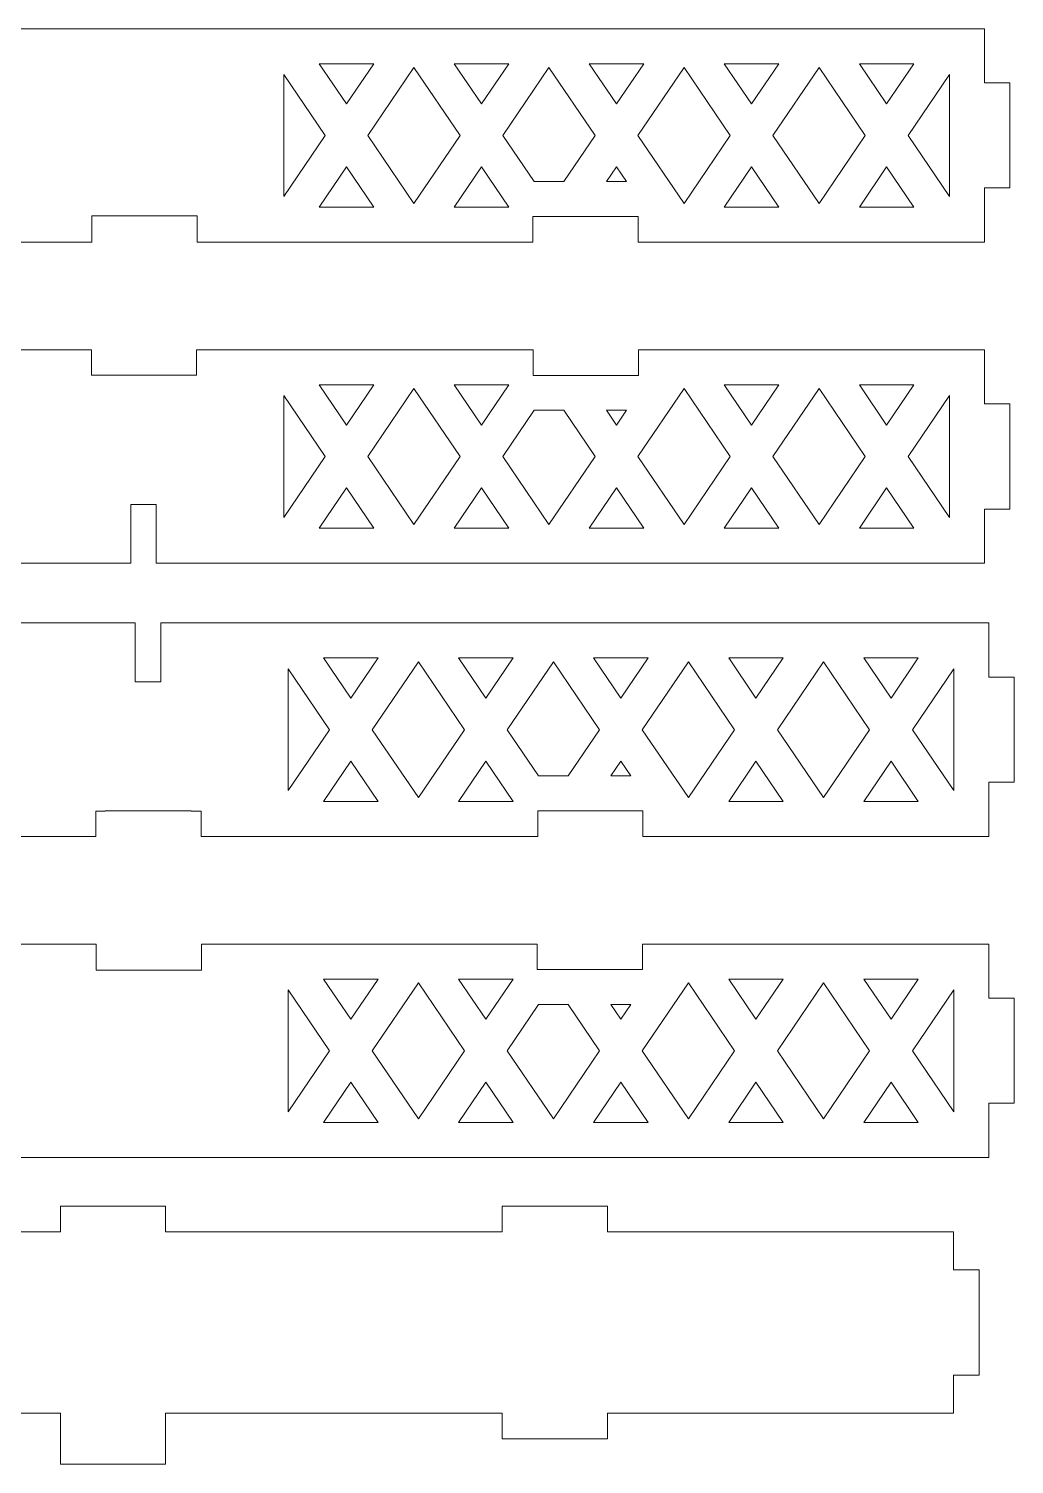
# Model space of a CAD drawing. Header units: millimetres. Extents: x -252 to 510, y -365 to 448.
# Drawn here: x -129.4 to -13.2, y -365.2 to -196 of the extents above; entities that cross this region are included whole.
import ezdxf

# ---------------------------------------------------------------- set-up
doc = ezdxf.new("R2010")
doc.units = ezdxf.units.MM
doc.header["$MEASUREMENT"] = 0
doc.layers.add('Capa 1', color=7, linetype='Continuous')

msp = doc.modelspace()

# ---------------------------------------------------------------- linework, layer by layer
at = {"layer": 'Capa 1', "color": 137, "lineweight": 9}
for points, knots in [([(-109.586, -221.1354), (-109.586, -221.1354), (-69.9958, -221.1354), (-69.9958, -221.1354), (-69.9958, -221.1354), (-69.9958, -221.1354), (-69.9958, -218.1214), (-69.9958, -218.1214), (-69.9958, -218.1214), (-69.9958, -218.1214), (-57.5958, -218.1214), (-57.5958, -218.1214), (-57.5958, -218.1214), (-57.5958, -218.1214), (-57.5958, -221.1354), (-57.5958, -221.1354), (-57.5958, -221.1354), (-57.5958, -221.1354), (-16.7592, -221.1354), (-16.7592, -221.1354), (-16.7592, -221.1354), (-16.7592, -221.1354), (-16.7592, -214.7505), (-16.7592, -214.7505), (-16.7592, -214.7505), (-16.7592, -214.7505), (-13.7549, -214.7505), (-13.7549, -214.7505), (-13.7549, -214.7505), (-13.7549, -214.7505), (-13.7549, -202.3569), (-13.7549, -202.3569), (-13.7549, -202.3569), (-13.7549, -202.3569), (-16.7592, -202.3569), (-16.7592, -202.3569), (-16.7592, -202.3569), (-16.7592, -202.3569), (-16.7592, -195.9749), (-16.7592, -195.9749), (-16.7592, -195.9749), (-16.7592, -195.9749), (-214.9687, -195.9749), (-214.9687, -195.9749), (-214.9687, -195.9749), (-214.9687, -195.9749), (-214.9687, -202.3569), (-214.9687, -202.3569), (-214.9687, -202.3569), (-214.9687, -202.3569), (-217.9731, -202.3569), (-217.9731, -202.3569), (-217.9731, -202.3569), (-217.9731, -202.3569), (-217.9731, -214.7505), (-217.9731, -214.7505), (-217.9731, -214.7505), (-217.9731, -214.7505), (-214.9687, -214.7505), (-214.9687, -214.7505), (-214.9687, -214.7505), (-214.9687, -214.7505), (-214.9687, -221.1354), (-214.9687, -221.1354), (-214.9687, -221.1354), (-214.9687, -221.1354), (-174.1416, -221.1354), (-174.1416, -221.1354), (-174.1416, -221.1354), (-174.1416, -221.1354), (-174.1416, -218.1214), (-174.1416, -218.1214), (-174.1416, -218.1214), (-174.1416, -218.1214), (-161.7416, -218.1214), (-161.7416, -218.1214), (-161.7416, -218.1214), (-161.7416, -218.1214), (-161.7416, -221.1354), (-161.7416, -221.1354), (-161.7416, -221.1354), (-161.7416, -221.1354), (-121.986, -221.1354), (-121.986, -221.1354), (-121.986, -221.1354), (-121.986, -221.1354), (-121.986, -218.0476), (-121.986, -218.0476), (-121.986, -218.0476), (-121.986, -218.0476), (-109.586, -218.0476), (-109.586, -218.0476), (-109.586, -218.0476), (-109.586, -218.0476), (-109.586, -221.1354), (-109.586, -221.1354)], [0, 0, 0, 0, 0.04166667, 0.04166667, 0.04166667, 0.04166667, 0.08333333, 0.08333333, 0.08333333, 0.08333333, 0.125, 0.125, 0.125, 0.125, 0.16666667, 0.16666667, 0.16666667, 0.16666667, 0.20833333, 0.20833333, 0.20833333, 0.20833333, 0.25, 0.25, 0.25, 0.25, 0.29166667, 0.29166667, 0.29166667, 0.29166667, 0.33333333, 0.33333333, 0.33333333, 0.33333333, 0.375, 0.375, 0.375, 0.375, 0.41666667, 0.41666667, 0.41666667, 0.41666667, 0.45833333, 0.45833333, 0.45833333, 0.45833333, 0.5, 0.5, 0.5, 0.5, 0.54166667, 0.54166667, 0.54166667, 0.54166667, 0.58333333, 0.58333333, 0.58333333, 0.58333333, 0.625, 0.625, 0.625, 0.625, 0.66666667, 0.66666667, 0.66666667, 0.66666667, 0.70833333, 0.70833333, 0.70833333, 0.70833333, 0.75, 0.75, 0.75, 0.75, 0.79166667, 0.79166667, 0.79166667, 0.79166667, 0.83333333, 0.83333333, 0.83333333, 0.83333333, 0.875, 0.875, 0.875, 0.875, 0.91666667, 0.91666667, 0.91666667, 0.91666667, 0.95833333, 0.95833333, 0.95833333, 0.95833333, 1, 1, 1, 1]), ([(-99.3763, -215.7361), (-99.3763, -215.7361), (-99.3763, -201.374), (-99.3763, -201.374), (-99.3763, -201.374), (-99.3763, -201.374), (-94.5018, -208.5539), (-94.5018, -208.5539), (-94.5018, -208.5539), (-94.5018, -208.5539), (-99.3763, -215.7361), (-99.3763, -215.7361)], [0, 0, 0, 0, 0.33333333, 0.33333333, 0.33333333, 0.33333333, 0.66666667, 0.66666667, 0.66666667, 0.66666667, 1, 1, 1, 1]), ([(-91.9795, -204.842), (-91.9795, -204.842), (-95.1958, -200.105), (-95.1958, -200.105), (-95.1958, -200.105), (-95.1958, -200.105), (-88.7605, -200.105), (-88.7605, -200.105), (-88.7605, -200.105), (-88.7605, -200.105), (-91.9795, -204.842), (-91.9795, -204.842)], [0, 0, 0, 0, 0.33333333, 0.33333333, 0.33333333, 0.33333333, 0.66666667, 0.66666667, 0.66666667, 0.66666667, 1, 1, 1, 1]), ([(-89.4572, -208.5539), (-89.4572, -208.5539), (-84.0181, -200.5447), (-84.0181, -200.5447), (-84.0181, -200.5447), (-84.0181, -200.5447), (-78.5764, -208.5539), (-78.5764, -208.5539), (-78.5764, -208.5539), (-78.5764, -208.5539), (-84.0181, -216.5654), (-84.0181, -216.5654), (-84.0181, -216.5654), (-84.0181, -216.5654), (-89.4572, -208.5539), (-89.4572, -208.5539)], [0, 0, 0, 0, 0.25, 0.25, 0.25, 0.25, 0.5, 0.5, 0.5, 0.5, 0.75, 0.75, 0.75, 0.75, 1, 1, 1, 1]), ([(-76.0567, -204.842), (-76.0567, -204.842), (-79.2731, -200.105), (-79.2731, -200.105), (-79.2731, -200.105), (-79.2731, -200.105), (-72.8379, -200.105), (-72.8379, -200.105), (-72.8379, -200.105), (-72.8379, -200.105), (-76.0567, -204.842), (-76.0567, -204.842)], [0, 0, 0, 0, 0.33333333, 0.33333333, 0.33333333, 0.33333333, 0.66666667, 0.66666667, 0.66666667, 0.66666667, 1, 1, 1, 1]), ([(-73.5347, -208.5539), (-73.5347, -208.5539), (-68.0955, -200.5447), (-68.0955, -200.5447), (-68.0955, -200.5447), (-68.0955, -200.5447), (-62.6537, -208.5539), (-62.6537, -208.5539), (-62.6537, -208.5539), (-62.6537, -208.5539), (-66.3522, -214.0009), (-66.3522, -214.0009), (-66.3522, -214.0009), (-66.3522, -214.0009), (-69.8362, -214.0009), (-69.8362, -214.0009), (-69.8362, -214.0009), (-69.8362, -214.0009), (-73.5347, -208.5539), (-73.5347, -208.5539)], [0, 0, 0, 0, 0.2, 0.2, 0.2, 0.2, 0.4, 0.4, 0.4, 0.4, 0.6, 0.6, 0.6, 0.6, 0.8, 0.8, 0.8, 0.8, 1, 1, 1, 1]), ([(-60.1342, -204.842), (-60.1342, -204.842), (-63.3506, -200.105), (-63.3506, -200.105), (-63.3506, -200.105), (-63.3506, -200.105), (-56.9152, -200.105), (-56.9152, -200.105), (-56.9152, -200.105), (-56.9152, -200.105), (-60.1342, -204.842), (-60.1342, -204.842)], [0, 0, 0, 0, 0.33333333, 0.33333333, 0.33333333, 0.33333333, 0.66666667, 0.66666667, 0.66666667, 0.66666667, 1, 1, 1, 1]), ([(-57.6121, -208.5539), (-57.6121, -208.5539), (-52.173, -200.5447), (-52.173, -200.5447), (-52.173, -200.5447), (-52.173, -200.5447), (-46.7312, -208.5539), (-46.7312, -208.5539), (-46.7312, -208.5539), (-46.7312, -208.5539), (-52.173, -216.5654), (-52.173, -216.5654), (-52.173, -216.5654), (-52.173, -216.5654), (-57.6121, -208.5539), (-57.6121, -208.5539)], [0, 0, 0, 0, 0.25, 0.25, 0.25, 0.25, 0.5, 0.5, 0.5, 0.5, 0.75, 0.75, 0.75, 0.75, 1, 1, 1, 1]), ([(-44.2091, -204.842), (-44.2091, -204.842), (-47.428, -200.105), (-47.428, -200.105), (-47.428, -200.105), (-47.428, -200.105), (-40.9928, -200.105), (-40.9928, -200.105), (-40.9928, -200.105), (-40.9928, -200.105), (-44.2091, -204.842), (-44.2091, -204.842)], [0, 0, 0, 0, 0.33333333, 0.33333333, 0.33333333, 0.33333333, 0.66666667, 0.66666667, 0.66666667, 0.66666667, 1, 1, 1, 1]), ([(-41.6897, -208.5539), (-41.6897, -208.5539), (-36.2479, -200.5447), (-36.2479, -200.5447), (-36.2479, -200.5447), (-36.2479, -200.5447), (-30.8088, -208.5539), (-30.8088, -208.5539), (-30.8088, -208.5539), (-30.8088, -208.5539), (-36.2479, -216.5654), (-36.2479, -216.5654), (-36.2479, -216.5654), (-36.2479, -216.5654), (-41.6897, -208.5539), (-41.6897, -208.5539)], [0, 0, 0, 0, 0.25, 0.25, 0.25, 0.25, 0.5, 0.5, 0.5, 0.5, 0.75, 0.75, 0.75, 0.75, 1, 1, 1, 1]), ([(-28.2867, -204.842), (-28.2867, -204.842), (-31.5056, -200.105), (-31.5056, -200.105), (-31.5056, -200.105), (-31.5056, -200.105), (-25.0704, -200.105), (-25.0704, -200.105), (-25.0704, -200.105), (-25.0704, -200.105), (-28.2867, -204.842), (-28.2867, -204.842)], [0, 0, 0, 0, 0.33333333, 0.33333333, 0.33333333, 0.33333333, 0.66666667, 0.66666667, 0.66666667, 0.66666667, 1, 1, 1, 1]), ([(-25.7667, -208.5539), (-25.7667, -208.5539), (-20.8896, -201.374), (-20.8896, -201.374), (-20.8896, -201.374), (-20.8896, -201.374), (-20.8896, -215.7361), (-20.8896, -215.7361), (-20.8896, -215.7361), (-20.8896, -215.7361), (-25.7667, -208.5539), (-25.7667, -208.5539)], [0, 0, 0, 0, 0.33333333, 0.33333333, 0.33333333, 0.33333333, 0.66666667, 0.66666667, 0.66666667, 0.66666667, 1, 1, 1, 1]), ([(-95.1958, -217.0053), (-95.1958, -217.0053), (-91.9795, -212.2653), (-91.9795, -212.2653), (-91.9795, -212.2653), (-91.9795, -212.2653), (-88.7605, -217.0053), (-88.7605, -217.0053), (-88.7605, -217.0053), (-88.7605, -217.0053), (-95.1958, -217.0053), (-95.1958, -217.0053)], [0, 0, 0, 0, 0.33333333, 0.33333333, 0.33333333, 0.33333333, 0.66666667, 0.66666667, 0.66666667, 0.66666667, 1, 1, 1, 1]), ([(-79.2731, -217.0053), (-79.2731, -217.0053), (-76.0567, -212.2653), (-76.0567, -212.2653), (-76.0567, -212.2653), (-76.0567, -212.2653), (-72.8379, -217.0053), (-72.8379, -217.0053), (-72.8379, -217.0053), (-72.8379, -217.0053), (-79.2731, -217.0053), (-79.2731, -217.0053)], [0, 0, 0, 0, 0.33333333, 0.33333333, 0.33333333, 0.33333333, 0.66666667, 0.66666667, 0.66666667, 0.66666667, 1, 1, 1, 1]), ([(-61.3107, -214.0009), (-61.3107, -214.0009), (-60.1342, -212.2653), (-60.1342, -212.2653), (-60.1342, -212.2653), (-60.1342, -212.2653), (-58.9556, -214.0009), (-58.9556, -214.0009), (-58.9556, -214.0009), (-58.9556, -214.0009), (-61.3107, -214.0009), (-61.3107, -214.0009)], [0, 0, 0, 0, 0.33333333, 0.33333333, 0.33333333, 0.33333333, 0.66666667, 0.66666667, 0.66666667, 0.66666667, 1, 1, 1, 1]), ([(-47.428, -217.0053), (-47.428, -217.0053), (-44.2091, -212.2653), (-44.2091, -212.2653), (-44.2091, -212.2653), (-44.2091, -212.2653), (-40.9928, -217.0053), (-40.9928, -217.0053), (-40.9928, -217.0053), (-40.9928, -217.0053), (-47.428, -217.0053), (-47.428, -217.0053)], [0, 0, 0, 0, 0.33333333, 0.33333333, 0.33333333, 0.33333333, 0.66666667, 0.66666667, 0.66666667, 0.66666667, 1, 1, 1, 1]), ([(-31.5056, -217.0053), (-31.5056, -217.0053), (-28.2867, -212.2653), (-28.2867, -212.2653), (-28.2867, -212.2653), (-28.2867, -212.2653), (-25.0704, -217.0053), (-25.0704, -217.0053), (-25.0704, -217.0053), (-25.0704, -217.0053), (-31.5056, -217.0053), (-31.5056, -217.0053)], [0, 0, 0, 0, 0.33333333, 0.33333333, 0.33333333, 0.33333333, 0.66666667, 0.66666667, 0.66666667, 0.66666667, 1, 1, 1, 1]), ([(-57.544, -236.8545), (-57.544, -236.8545), (-69.944, -236.8545), (-69.944, -236.8545), (-69.944, -236.8545), (-69.944, -236.8545), (-69.944, -233.8232), (-69.944, -233.8232), (-69.944, -233.8232), (-69.944, -233.8232), (-109.6408, -233.8232), (-109.6408, -233.8232), (-109.6408, -233.8232), (-109.6408, -233.8232), (-109.6408, -236.8104), (-109.6408, -236.8104), (-109.6408, -236.8104), (-109.6408, -236.8104), (-110.795, -236.8104), (-110.795, -236.8104), (-110.795, -236.8104), (-110.795, -236.8104), (-110.795, -236.8274), (-110.795, -236.8274), (-110.795, -236.8274), (-110.795, -236.8274), (-120.9341, -236.8274), (-120.9341, -236.8274), (-120.9341, -236.8274), (-120.9341, -236.8274), (-120.9341, -236.8104), (-120.9341, -236.8104), (-120.9341, -236.8104), (-120.9341, -236.8104), (-122.0408, -236.8104), (-122.0408, -236.8104), (-122.0408, -236.8104), (-122.0408, -236.8104), (-122.0408, -233.8232), (-122.0408, -233.8232), (-122.0408, -233.8232), (-122.0408, -233.8232), (-161.7416, -233.8232), (-161.7416, -233.8232), (-161.7416, -233.8232), (-161.7416, -233.8232), (-161.7416, -236.8698), (-161.7416, -236.8698), (-161.7416, -236.8698), (-161.7416, -236.8698), (-174.1416, -236.8698), (-174.1416, -236.8698), (-174.1416, -236.8698), (-174.1416, -236.8698), (-174.1416, -233.8232), (-174.1416, -233.8232), (-174.1416, -233.8232), (-174.1416, -233.8232), (-214.9687, -233.8232), (-214.9687, -233.8232), (-214.9687, -233.8232), (-214.9687, -233.8232), (-214.9687, -240.2053), (-214.9687, -240.2053), (-214.9687, -240.2053), (-214.9687, -240.2053), (-217.9731, -240.2053), (-217.9731, -240.2053), (-217.9731, -240.2053), (-217.9731, -240.2053), (-217.9731, -252.5988), (-217.9731, -252.5988), (-217.9731, -252.5988), (-217.9731, -252.5988), (-214.9687, -252.5988), (-214.9687, -252.5988), (-214.9687, -252.5988), (-214.9687, -252.5988), (-214.9687, -258.984), (-214.9687, -258.984), (-214.9687, -258.984), (-214.9687, -258.984), (-117.3951, -258.984), (-117.3951, -258.984), (-117.3951, -258.984), (-117.3951, -258.984), (-117.3951, -252.0602), (-117.3951, -252.0602), (-117.3951, -252.0602), (-117.3951, -252.0602), (-114.3951, -252.0602), (-114.3951, -252.0602), (-114.3951, -252.0602), (-114.3951, -252.0602), (-114.3951, -258.984), (-114.3951, -258.984), (-114.3951, -258.984), (-114.3951, -258.984), (-16.7592, -258.984), (-16.7592, -258.984), (-16.7592, -258.984), (-16.7592, -258.984), (-16.7592, -252.5988), (-16.7592, -252.5988), (-16.7592, -252.5988), (-16.7592, -252.5988), (-13.7549, -252.5988), (-13.7549, -252.5988), (-13.7549, -252.5988), (-13.7549, -252.5988), (-13.7549, -240.2053), (-13.7549, -240.2053), (-13.7549, -240.2053), (-13.7549, -240.2053), (-16.7592, -240.2053), (-16.7592, -240.2053), (-16.7592, -240.2053), (-16.7592, -240.2053), (-16.7592, -233.8232), (-16.7592, -233.8232), (-16.7592, -233.8232), (-16.7592, -233.8232), (-57.544, -233.8232), (-57.544, -233.8232), (-57.544, -233.8232), (-57.544, -233.8232), (-57.544, -236.8545), (-57.544, -236.8545)], [0, 0, 0, 0, 0.03125, 0.03125, 0.03125, 0.03125, 0.0625, 0.0625, 0.0625, 0.0625, 0.09375, 0.09375, 0.09375, 0.09375, 0.125, 0.125, 0.125, 0.125, 0.15625, 0.15625, 0.15625, 0.15625, 0.1875, 0.1875, 0.1875, 0.1875, 0.21875, 0.21875, 0.21875, 0.21875, 0.25, 0.25, 0.25, 0.25, 0.28125, 0.28125, 0.28125, 0.28125, 0.3125, 0.3125, 0.3125, 0.3125, 0.34375, 0.34375, 0.34375, 0.34375, 0.375, 0.375, 0.375, 0.375, 0.40625, 0.40625, 0.40625, 0.40625, 0.4375, 0.4375, 0.4375, 0.4375, 0.46875, 0.46875, 0.46875, 0.46875, 0.5, 0.5, 0.5, 0.5, 0.53125, 0.53125, 0.53125, 0.53125, 0.5625, 0.5625, 0.5625, 0.5625, 0.59375, 0.59375, 0.59375, 0.59375, 0.625, 0.625, 0.625, 0.625, 0.65625, 0.65625, 0.65625, 0.65625, 0.6875, 0.6875, 0.6875, 0.6875, 0.71875, 0.71875, 0.71875, 0.71875, 0.75, 0.75, 0.75, 0.75, 0.78125, 0.78125, 0.78125, 0.78125, 0.8125, 0.8125, 0.8125, 0.8125, 0.84375, 0.84375, 0.84375, 0.84375, 0.875, 0.875, 0.875, 0.875, 0.90625, 0.90625, 0.90625, 0.90625, 0.9375, 0.9375, 0.9375, 0.9375, 0.96875, 0.96875, 0.96875, 0.96875, 1, 1, 1, 1]), ([(-91.9795, -242.6906), (-91.9795, -242.6906), (-95.1958, -237.9533), (-95.1958, -237.9533), (-95.1958, -237.9533), (-95.1958, -237.9533), (-88.7605, -237.9533), (-88.7605, -237.9533), (-88.7605, -237.9533), (-88.7605, -237.9533), (-91.9795, -242.6906), (-91.9795, -242.6906)], [0, 0, 0, 0, 0.33333333, 0.33333333, 0.33333333, 0.33333333, 0.66666667, 0.66666667, 0.66666667, 0.66666667, 1, 1, 1, 1]), ([(-89.4572, -246.4021), (-89.4572, -246.4021), (-84.0181, -238.3932), (-84.0181, -238.3932), (-84.0181, -238.3932), (-84.0181, -238.3932), (-78.5764, -246.4021), (-78.5764, -246.4021), (-78.5764, -246.4021), (-78.5764, -246.4021), (-84.0181, -254.4137), (-84.0181, -254.4137), (-84.0181, -254.4137), (-84.0181, -254.4137), (-89.4572, -246.4021), (-89.4572, -246.4021)], [0, 0, 0, 0, 0.25, 0.25, 0.25, 0.25, 0.5, 0.5, 0.5, 0.5, 0.75, 0.75, 0.75, 0.75, 1, 1, 1, 1]), ([(-76.0567, -242.6906), (-76.0567, -242.6906), (-79.2731, -237.9533), (-79.2731, -237.9533), (-79.2731, -237.9533), (-79.2731, -237.9533), (-72.8379, -237.9533), (-72.8379, -237.9533), (-72.8379, -237.9533), (-72.8379, -237.9533), (-76.0567, -242.6906), (-76.0567, -242.6906)], [0, 0, 0, 0, 0.33333333, 0.33333333, 0.33333333, 0.33333333, 0.66666667, 0.66666667, 0.66666667, 0.66666667, 1, 1, 1, 1]), ([(-57.6121, -246.4021), (-57.6121, -246.4021), (-52.173, -238.3932), (-52.173, -238.3932), (-52.173, -238.3932), (-52.173, -238.3932), (-46.7312, -246.4021), (-46.7312, -246.4021), (-46.7312, -246.4021), (-46.7312, -246.4021), (-52.173, -254.4137), (-52.173, -254.4137), (-52.173, -254.4137), (-52.173, -254.4137), (-57.6121, -246.4021), (-57.6121, -246.4021)], [0, 0, 0, 0, 0.25, 0.25, 0.25, 0.25, 0.5, 0.5, 0.5, 0.5, 0.75, 0.75, 0.75, 0.75, 1, 1, 1, 1]), ([(-44.2091, -242.6906), (-44.2091, -242.6906), (-47.428, -237.9533), (-47.428, -237.9533), (-47.428, -237.9533), (-47.428, -237.9533), (-40.9928, -237.9533), (-40.9928, -237.9533), (-40.9928, -237.9533), (-40.9928, -237.9533), (-44.2091, -242.6906), (-44.2091, -242.6906)], [0, 0, 0, 0, 0.33333333, 0.33333333, 0.33333333, 0.33333333, 0.66666667, 0.66666667, 0.66666667, 0.66666667, 1, 1, 1, 1]), ([(-41.6897, -246.4021), (-41.6897, -246.4021), (-36.2479, -238.3932), (-36.2479, -238.3932), (-36.2479, -238.3932), (-36.2479, -238.3932), (-30.8088, -246.4021), (-30.8088, -246.4021), (-30.8088, -246.4021), (-30.8088, -246.4021), (-36.2479, -254.4137), (-36.2479, -254.4137), (-36.2479, -254.4137), (-36.2479, -254.4137), (-41.6897, -246.4021), (-41.6897, -246.4021)], [0, 0, 0, 0, 0.25, 0.25, 0.25, 0.25, 0.5, 0.5, 0.5, 0.5, 0.75, 0.75, 0.75, 0.75, 1, 1, 1, 1]), ([(-28.2867, -242.6906), (-28.2867, -242.6906), (-31.5056, -237.9533), (-31.5056, -237.9533), (-31.5056, -237.9533), (-31.5056, -237.9533), (-25.0704, -237.9533), (-25.0704, -237.9533), (-25.0704, -237.9533), (-25.0704, -237.9533), (-28.2867, -242.6906), (-28.2867, -242.6906)], [0, 0, 0, 0, 0.33333333, 0.33333333, 0.33333333, 0.33333333, 0.66666667, 0.66666667, 0.66666667, 0.66666667, 1, 1, 1, 1]), ([(-99.3763, -253.5845), (-99.3763, -253.5845), (-99.3763, -239.2222), (-99.3763, -239.2222), (-99.3763, -239.2222), (-99.3763, -239.2222), (-94.5018, -246.4021), (-94.5018, -246.4021), (-94.5018, -246.4021), (-94.5018, -246.4021), (-99.3763, -253.5845), (-99.3763, -253.5845)], [0, 0, 0, 0, 0.33333333, 0.33333333, 0.33333333, 0.33333333, 0.66666667, 0.66666667, 0.66666667, 0.66666667, 1, 1, 1, 1]), ([(-25.7667, -246.4021), (-25.7667, -246.4021), (-20.8896, -239.2222), (-20.8896, -239.2222), (-20.8896, -239.2222), (-20.8896, -239.2222), (-20.8896, -253.5845), (-20.8896, -253.5845), (-20.8896, -253.5845), (-20.8896, -253.5845), (-25.7667, -246.4021), (-25.7667, -246.4021)], [0, 0, 0, 0, 0.33333333, 0.33333333, 0.33333333, 0.33333333, 0.66666667, 0.66666667, 0.66666667, 0.66666667, 1, 1, 1, 1]), ([(-73.5347, -246.4021), (-73.5347, -246.4021), (-69.8362, -240.9579), (-69.8362, -240.9579), (-69.8362, -240.9579), (-69.8362, -240.9579), (-66.3522, -240.9579), (-66.3522, -240.9579), (-66.3522, -240.9579), (-66.3522, -240.9579), (-62.6537, -246.4021), (-62.6537, -246.4021), (-62.6537, -246.4021), (-62.6537, -246.4021), (-68.0955, -254.4137), (-68.0955, -254.4137), (-68.0955, -254.4137), (-68.0955, -254.4137), (-73.5347, -246.4021), (-73.5347, -246.4021)], [0, 0, 0, 0, 0.2, 0.2, 0.2, 0.2, 0.4, 0.4, 0.4, 0.4, 0.6, 0.6, 0.6, 0.6, 0.8, 0.8, 0.8, 0.8, 1, 1, 1, 1]), ([(-60.1342, -242.6906), (-60.1342, -242.6906), (-61.3107, -240.9579), (-61.3107, -240.9579), (-61.3107, -240.9579), (-61.3107, -240.9579), (-58.9556, -240.9579), (-58.9556, -240.9579), (-58.9556, -240.9579), (-58.9556, -240.9579), (-60.1342, -242.6906), (-60.1342, -242.6906)], [0, 0, 0, 0, 0.33333333, 0.33333333, 0.33333333, 0.33333333, 0.66666667, 0.66666667, 0.66666667, 0.66666667, 1, 1, 1, 1]), ([(-95.1958, -254.8538), (-95.1958, -254.8538), (-91.9795, -250.1139), (-91.9795, -250.1139), (-91.9795, -250.1139), (-91.9795, -250.1139), (-88.7605, -254.8538), (-88.7605, -254.8538), (-88.7605, -254.8538), (-88.7605, -254.8538), (-95.1958, -254.8538), (-95.1958, -254.8538)], [0, 0, 0, 0, 0.33333333, 0.33333333, 0.33333333, 0.33333333, 0.66666667, 0.66666667, 0.66666667, 0.66666667, 1, 1, 1, 1]), ([(-79.2731, -254.8538), (-79.2731, -254.8538), (-76.0567, -250.1139), (-76.0567, -250.1139), (-76.0567, -250.1139), (-76.0567, -250.1139), (-72.8379, -254.8538), (-72.8379, -254.8538), (-72.8379, -254.8538), (-72.8379, -254.8538), (-79.2731, -254.8538), (-79.2731, -254.8538)], [0, 0, 0, 0, 0.33333333, 0.33333333, 0.33333333, 0.33333333, 0.66666667, 0.66666667, 0.66666667, 0.66666667, 1, 1, 1, 1]), ([(-63.3506, -254.8538), (-63.3506, -254.8538), (-60.1342, -250.1139), (-60.1342, -250.1139), (-60.1342, -250.1139), (-60.1342, -250.1139), (-56.9152, -254.8538), (-56.9152, -254.8538), (-56.9152, -254.8538), (-56.9152, -254.8538), (-63.3506, -254.8538), (-63.3506, -254.8538)], [0, 0, 0, 0, 0.33333333, 0.33333333, 0.33333333, 0.33333333, 0.66666667, 0.66666667, 0.66666667, 0.66666667, 1, 1, 1, 1]), ([(-47.428, -254.8538), (-47.428, -254.8538), (-44.2091, -250.1139), (-44.2091, -250.1139), (-44.2091, -250.1139), (-44.2091, -250.1139), (-40.9928, -254.8538), (-40.9928, -254.8538), (-40.9928, -254.8538), (-40.9928, -254.8538), (-47.428, -254.8538), (-47.428, -254.8538)], [0, 0, 0, 0, 0.33333333, 0.33333333, 0.33333333, 0.33333333, 0.66666667, 0.66666667, 0.66666667, 0.66666667, 1, 1, 1, 1]), ([(-31.5056, -254.8538), (-31.5056, -254.8538), (-28.2867, -250.1139), (-28.2867, -250.1139), (-28.2867, -250.1139), (-28.2867, -250.1139), (-25.0704, -254.8538), (-25.0704, -254.8538), (-25.0704, -254.8538), (-25.0704, -254.8538), (-31.5056, -254.8538), (-31.5056, -254.8538)], [0, 0, 0, 0, 0.33333333, 0.33333333, 0.33333333, 0.33333333, 0.66666667, 0.66666667, 0.66666667, 0.66666667, 1, 1, 1, 1]), ([(-57.0251, -288.156), (-57.0251, -288.156), (-69.4251, -288.156), (-69.4251, -288.156), (-69.4251, -288.156), (-69.4251, -288.156), (-69.4251, -291.1873), (-69.4251, -291.1873), (-69.4251, -291.1873), (-69.4251, -291.1873), (-109.1219, -291.1873), (-109.1219, -291.1873), (-109.1219, -291.1873), (-109.1219, -291.1873), (-109.1219, -288.2001), (-109.1219, -288.2001), (-109.1219, -288.2001), (-109.1219, -288.2001), (-110.2761, -288.2001), (-110.2761, -288.2001), (-110.2761, -288.2001), (-110.2761, -288.2001), (-110.2761, -288.1831), (-110.2761, -288.1831), (-110.2761, -288.1831), (-110.2761, -288.1831), (-120.4152, -288.1831), (-120.4152, -288.1831), (-120.4152, -288.1831), (-120.4152, -288.1831), (-120.4152, -288.2001), (-120.4152, -288.2001), (-120.4152, -288.2001), (-120.4152, -288.2001), (-121.5219, -288.2001), (-121.5219, -288.2001), (-121.5219, -288.2001), (-121.5219, -288.2001), (-121.5219, -291.1873), (-121.5219, -291.1873), (-121.5219, -291.1873), (-121.5219, -291.1873), (-161.2227, -291.1873), (-161.2227, -291.1873), (-161.2227, -291.1873), (-161.2227, -291.1873), (-161.2227, -288.1407), (-161.2227, -288.1407), (-161.2227, -288.1407), (-161.2227, -288.1407), (-173.6227, -288.1407), (-173.6227, -288.1407), (-173.6227, -288.1407), (-173.6227, -288.1407), (-173.6227, -291.1873), (-173.6227, -291.1873), (-173.6227, -291.1873), (-173.6227, -291.1873), (-214.4498, -291.1873), (-214.4498, -291.1873), (-214.4498, -291.1873), (-214.4498, -291.1873), (-214.4498, -284.8052), (-214.4498, -284.8052), (-214.4498, -284.8052), (-214.4498, -284.8052), (-217.4542, -284.8052), (-217.4542, -284.8052), (-217.4542, -284.8052), (-217.4542, -284.8052), (-217.4542, -272.4117), (-217.4542, -272.4117), (-217.4542, -272.4117), (-217.4542, -272.4117), (-214.4498, -272.4117), (-214.4498, -272.4117), (-214.4498, -272.4117), (-214.4498, -272.4117), (-214.4498, -266.0265), (-214.4498, -266.0265), (-214.4498, -266.0265), (-214.4498, -266.0265), (-116.8762, -266.0265), (-116.8762, -266.0265), (-116.8762, -266.0265), (-116.8762, -266.0265), (-116.8762, -272.9503), (-116.8762, -272.9503), (-116.8762, -272.9503), (-116.8762, -272.9503), (-113.8762, -272.9503), (-113.8762, -272.9503), (-113.8762, -272.9503), (-113.8762, -272.9503), (-113.8762, -266.0265), (-113.8762, -266.0265), (-113.8762, -266.0265), (-113.8762, -266.0265), (-16.2403, -266.0265), (-16.2403, -266.0265), (-16.2403, -266.0265), (-16.2403, -266.0265), (-16.2403, -272.4117), (-16.2403, -272.4117), (-16.2403, -272.4117), (-16.2403, -272.4117), (-13.236, -272.4117), (-13.236, -272.4117), (-13.236, -272.4117), (-13.236, -272.4117), (-13.236, -284.8052), (-13.236, -284.8052), (-13.236, -284.8052), (-13.236, -284.8052), (-16.2403, -284.8052), (-16.2403, -284.8052), (-16.2403, -284.8052), (-16.2403, -284.8052), (-16.2403, -291.1873), (-16.2403, -291.1873), (-16.2403, -291.1873), (-16.2403, -291.1873), (-57.0251, -291.1873), (-57.0251, -291.1873), (-57.0251, -291.1873), (-57.0251, -291.1873), (-57.0251, -288.156), (-57.0251, -288.156)], [0, 0, 0, 0, 0.03125, 0.03125, 0.03125, 0.03125, 0.0625, 0.0625, 0.0625, 0.0625, 0.09375, 0.09375, 0.09375, 0.09375, 0.125, 0.125, 0.125, 0.125, 0.15625, 0.15625, 0.15625, 0.15625, 0.1875, 0.1875, 0.1875, 0.1875, 0.21875, 0.21875, 0.21875, 0.21875, 0.25, 0.25, 0.25, 0.25, 0.28125, 0.28125, 0.28125, 0.28125, 0.3125, 0.3125, 0.3125, 0.3125, 0.34375, 0.34375, 0.34375, 0.34375, 0.375, 0.375, 0.375, 0.375, 0.40625, 0.40625, 0.40625, 0.40625, 0.4375, 0.4375, 0.4375, 0.4375, 0.46875, 0.46875, 0.46875, 0.46875, 0.5, 0.5, 0.5, 0.5, 0.53125, 0.53125, 0.53125, 0.53125, 0.5625, 0.5625, 0.5625, 0.5625, 0.59375, 0.59375, 0.59375, 0.59375, 0.625, 0.625, 0.625, 0.625, 0.65625, 0.65625, 0.65625, 0.65625, 0.6875, 0.6875, 0.6875, 0.6875, 0.71875, 0.71875, 0.71875, 0.71875, 0.75, 0.75, 0.75, 0.75, 0.78125, 0.78125, 0.78125, 0.78125, 0.8125, 0.8125, 0.8125, 0.8125, 0.84375, 0.84375, 0.84375, 0.84375, 0.875, 0.875, 0.875, 0.875, 0.90625, 0.90625, 0.90625, 0.90625, 0.9375, 0.9375, 0.9375, 0.9375, 0.96875, 0.96875, 0.96875, 0.96875, 1, 1, 1, 1]), ([(-94.6769, -270.1567), (-94.6769, -270.1567), (-91.4606, -274.8966), (-91.4606, -274.8966), (-91.4606, -274.8966), (-91.4606, -274.8966), (-88.2416, -270.1567), (-88.2416, -270.1567), (-88.2416, -270.1567), (-88.2416, -270.1567), (-94.6769, -270.1567), (-94.6769, -270.1567)], [0, 0, 0, 0, 0.33333333, 0.33333333, 0.33333333, 0.33333333, 0.66666667, 0.66666667, 0.66666667, 0.66666667, 1, 1, 1, 1]), ([(-88.9383, -278.6084), (-88.9383, -278.6084), (-83.4992, -286.6173), (-83.4992, -286.6173), (-83.4992, -286.6173), (-83.4992, -286.6173), (-78.0575, -278.6084), (-78.0575, -278.6084), (-78.0575, -278.6084), (-78.0575, -278.6084), (-83.4992, -270.5968), (-83.4992, -270.5968), (-83.4992, -270.5968), (-83.4992, -270.5968), (-88.9383, -278.6084), (-88.9383, -278.6084)], [0, 0, 0, 0, 0.25, 0.25, 0.25, 0.25, 0.5, 0.5, 0.5, 0.5, 0.75, 0.75, 0.75, 0.75, 1, 1, 1, 1]), ([(-78.7542, -270.1567), (-78.7542, -270.1567), (-75.5378, -274.8966), (-75.5378, -274.8966), (-75.5378, -274.8966), (-75.5378, -274.8966), (-72.319, -270.1567), (-72.319, -270.1567), (-72.319, -270.1567), (-72.319, -270.1567), (-78.7542, -270.1567), (-78.7542, -270.1567)], [0, 0, 0, 0, 0.33333333, 0.33333333, 0.33333333, 0.33333333, 0.66666667, 0.66666667, 0.66666667, 0.66666667, 1, 1, 1, 1]), ([(-73.0158, -278.6084), (-73.0158, -278.6084), (-69.3173, -284.0526), (-69.3173, -284.0526), (-69.3173, -284.0526), (-69.3173, -284.0526), (-65.8333, -284.0526), (-65.8333, -284.0526), (-65.8333, -284.0526), (-65.8333, -284.0526), (-62.1348, -278.6084), (-62.1348, -278.6084), (-62.1348, -278.6084), (-62.1348, -278.6084), (-67.5766, -270.5968), (-67.5766, -270.5968), (-67.5766, -270.5968), (-67.5766, -270.5968), (-73.0158, -278.6084), (-73.0158, -278.6084)], [0, 0, 0, 0, 0.2, 0.2, 0.2, 0.2, 0.4, 0.4, 0.4, 0.4, 0.6, 0.6, 0.6, 0.6, 0.8, 0.8, 0.8, 0.8, 1, 1, 1, 1]), ([(-62.8317, -270.1567), (-62.8317, -270.1567), (-59.6153, -274.8966), (-59.6153, -274.8966), (-59.6153, -274.8966), (-59.6153, -274.8966), (-56.3963, -270.1567), (-56.3963, -270.1567), (-56.3963, -270.1567), (-56.3963, -270.1567), (-62.8317, -270.1567), (-62.8317, -270.1567)], [0, 0, 0, 0, 0.33333333, 0.33333333, 0.33333333, 0.33333333, 0.66666667, 0.66666667, 0.66666667, 0.66666667, 1, 1, 1, 1]), ([(-57.0932, -278.6084), (-57.0932, -278.6084), (-51.6541, -286.6173), (-51.6541, -286.6173), (-51.6541, -286.6173), (-51.6541, -286.6173), (-46.2123, -278.6084), (-46.2123, -278.6084), (-46.2123, -278.6084), (-46.2123, -278.6084), (-51.6541, -270.5968), (-51.6541, -270.5968), (-51.6541, -270.5968), (-51.6541, -270.5968), (-57.0932, -278.6084), (-57.0932, -278.6084)], [0, 0, 0, 0, 0.25, 0.25, 0.25, 0.25, 0.5, 0.5, 0.5, 0.5, 0.75, 0.75, 0.75, 0.75, 1, 1, 1, 1]), ([(-46.9091, -270.1567), (-46.9091, -270.1567), (-43.6902, -274.8966), (-43.6902, -274.8966), (-43.6902, -274.8966), (-43.6902, -274.8966), (-40.4739, -270.1567), (-40.4739, -270.1567), (-40.4739, -270.1567), (-40.4739, -270.1567), (-46.9091, -270.1567), (-46.9091, -270.1567)], [0, 0, 0, 0, 0.33333333, 0.33333333, 0.33333333, 0.33333333, 0.66666667, 0.66666667, 0.66666667, 0.66666667, 1, 1, 1, 1]), ([(-41.1708, -278.6084), (-41.1708, -278.6084), (-35.729, -286.6173), (-35.729, -286.6173), (-35.729, -286.6173), (-35.729, -286.6173), (-30.2899, -278.6084), (-30.2899, -278.6084), (-30.2899, -278.6084), (-30.2899, -278.6084), (-35.729, -270.5968), (-35.729, -270.5968), (-35.729, -270.5968), (-35.729, -270.5968), (-41.1708, -278.6084), (-41.1708, -278.6084)], [0, 0, 0, 0, 0.25, 0.25, 0.25, 0.25, 0.5, 0.5, 0.5, 0.5, 0.75, 0.75, 0.75, 0.75, 1, 1, 1, 1]), ([(-30.9867, -270.1567), (-30.9867, -270.1567), (-27.7678, -274.8966), (-27.7678, -274.8966), (-27.7678, -274.8966), (-27.7678, -274.8966), (-24.5515, -270.1567), (-24.5515, -270.1567), (-24.5515, -270.1567), (-24.5515, -270.1567), (-30.9867, -270.1567), (-30.9867, -270.1567)], [0, 0, 0, 0, 0.33333333, 0.33333333, 0.33333333, 0.33333333, 0.66666667, 0.66666667, 0.66666667, 0.66666667, 1, 1, 1, 1]), ([(-98.8574, -271.426), (-98.8574, -271.426), (-98.8574, -285.7883), (-98.8574, -285.7883), (-98.8574, -285.7883), (-98.8574, -285.7883), (-93.9829, -278.6084), (-93.9829, -278.6084), (-93.9829, -278.6084), (-93.9829, -278.6084), (-98.8574, -271.426), (-98.8574, -271.426)], [0, 0, 0, 0, 0.33333333, 0.33333333, 0.33333333, 0.33333333, 0.66666667, 0.66666667, 0.66666667, 0.66666667, 1, 1, 1, 1]), ([(-25.2478, -278.6084), (-25.2478, -278.6084), (-20.3707, -285.7883), (-20.3707, -285.7883), (-20.3707, -285.7883), (-20.3707, -285.7883), (-20.3707, -271.426), (-20.3707, -271.426), (-20.3707, -271.426), (-20.3707, -271.426), (-25.2478, -278.6084), (-25.2478, -278.6084)], [0, 0, 0, 0, 0.33333333, 0.33333333, 0.33333333, 0.33333333, 0.66666667, 0.66666667, 0.66666667, 0.66666667, 1, 1, 1, 1]), ([(-91.4606, -282.3199), (-91.4606, -282.3199), (-94.6769, -287.0572), (-94.6769, -287.0572), (-94.6769, -287.0572), (-94.6769, -287.0572), (-88.2416, -287.0572), (-88.2416, -287.0572), (-88.2416, -287.0572), (-88.2416, -287.0572), (-91.4606, -282.3199), (-91.4606, -282.3199)], [0, 0, 0, 0, 0.33333333, 0.33333333, 0.33333333, 0.33333333, 0.66666667, 0.66666667, 0.66666667, 0.66666667, 1, 1, 1, 1]), ([(-75.5378, -282.3199), (-75.5378, -282.3199), (-78.7542, -287.0572), (-78.7542, -287.0572), (-78.7542, -287.0572), (-78.7542, -287.0572), (-72.319, -287.0572), (-72.319, -287.0572), (-72.319, -287.0572), (-72.319, -287.0572), (-75.5378, -282.3199), (-75.5378, -282.3199)], [0, 0, 0, 0, 0.33333333, 0.33333333, 0.33333333, 0.33333333, 0.66666667, 0.66666667, 0.66666667, 0.66666667, 1, 1, 1, 1]), ([(-59.6153, -282.3199), (-59.6153, -282.3199), (-60.7918, -284.0526), (-60.7918, -284.0526), (-60.7918, -284.0526), (-60.7918, -284.0526), (-58.4367, -284.0526), (-58.4367, -284.0526), (-58.4367, -284.0526), (-58.4367, -284.0526), (-59.6153, -282.3199), (-59.6153, -282.3199)], [0, 0, 0, 0, 0.33333333, 0.33333333, 0.33333333, 0.33333333, 0.66666667, 0.66666667, 0.66666667, 0.66666667, 1, 1, 1, 1]), ([(-43.6902, -282.3199), (-43.6902, -282.3199), (-46.9091, -287.0572), (-46.9091, -287.0572), (-46.9091, -287.0572), (-46.9091, -287.0572), (-40.4739, -287.0572), (-40.4739, -287.0572), (-40.4739, -287.0572), (-40.4739, -287.0572), (-43.6902, -282.3199), (-43.6902, -282.3199)], [0, 0, 0, 0, 0.33333333, 0.33333333, 0.33333333, 0.33333333, 0.66666667, 0.66666667, 0.66666667, 0.66666667, 1, 1, 1, 1]), ([(-27.7678, -282.3199), (-27.7678, -282.3199), (-30.9867, -287.0572), (-30.9867, -287.0572), (-30.9867, -287.0572), (-30.9867, -287.0572), (-24.5515, -287.0572), (-24.5515, -287.0572), (-24.5515, -287.0572), (-24.5515, -287.0572), (-27.7678, -282.3199), (-27.7678, -282.3199)], [0, 0, 0, 0, 0.33333333, 0.33333333, 0.33333333, 0.33333333, 0.66666667, 0.66666667, 0.66666667, 0.66666667, 1, 1, 1, 1]), ([(-109.0671, -303.8751), (-109.0671, -303.8751), (-69.4769, -303.8751), (-69.4769, -303.8751), (-69.4769, -303.8751), (-69.4769, -303.8751), (-69.4769, -306.8891), (-69.4769, -306.8891), (-69.4769, -306.8891), (-69.4769, -306.8891), (-57.0769, -306.8891), (-57.0769, -306.8891), (-57.0769, -306.8891), (-57.0769, -306.8891), (-57.0769, -303.8751), (-57.0769, -303.8751), (-57.0769, -303.8751), (-57.0769, -303.8751), (-16.2403, -303.8751), (-16.2403, -303.8751), (-16.2403, -303.8751), (-16.2403, -303.8751), (-16.2403, -310.26), (-16.2403, -310.26), (-16.2403, -310.26), (-16.2403, -310.26), (-13.236, -310.26), (-13.236, -310.26), (-13.236, -310.26), (-13.236, -310.26), (-13.236, -322.6536), (-13.236, -322.6536), (-13.236, -322.6536), (-13.236, -322.6536), (-16.2403, -322.6536), (-16.2403, -322.6536), (-16.2403, -322.6536), (-16.2403, -322.6536), (-16.2403, -329.0356), (-16.2403, -329.0356), (-16.2403, -329.0356), (-16.2403, -329.0356), (-214.4498, -329.0356), (-214.4498, -329.0356), (-214.4498, -329.0356), (-214.4498, -329.0356), (-214.4498, -322.6536), (-214.4498, -322.6536), (-214.4498, -322.6536), (-214.4498, -322.6536), (-217.4542, -322.6536), (-217.4542, -322.6536), (-217.4542, -322.6536), (-217.4542, -322.6536), (-217.4542, -310.26), (-217.4542, -310.26), (-217.4542, -310.26), (-217.4542, -310.26), (-214.4498, -310.26), (-214.4498, -310.26), (-214.4498, -310.26), (-214.4498, -310.26), (-214.4498, -303.8751), (-214.4498, -303.8751), (-214.4498, -303.8751), (-214.4498, -303.8751), (-173.6227, -303.8751), (-173.6227, -303.8751), (-173.6227, -303.8751), (-173.6227, -303.8751), (-173.6227, -306.8891), (-173.6227, -306.8891), (-173.6227, -306.8891), (-173.6227, -306.8891), (-161.2227, -306.8891), (-161.2227, -306.8891), (-161.2227, -306.8891), (-161.2227, -306.8891), (-161.2227, -303.8751), (-161.2227, -303.8751), (-161.2227, -303.8751), (-161.2227, -303.8751), (-121.4671, -303.8751), (-121.4671, -303.8751), (-121.4671, -303.8751), (-121.4671, -303.8751), (-121.4671, -306.9629), (-121.4671, -306.9629), (-121.4671, -306.9629), (-121.4671, -306.9629), (-109.0671, -306.9629), (-109.0671, -306.9629), (-109.0671, -306.9629), (-109.0671, -306.9629), (-109.0671, -303.8751), (-109.0671, -303.8751)], [0, 0, 0, 0, 0.04166667, 0.04166667, 0.04166667, 0.04166667, 0.08333333, 0.08333333, 0.08333333, 0.08333333, 0.125, 0.125, 0.125, 0.125, 0.16666667, 0.16666667, 0.16666667, 0.16666667, 0.20833333, 0.20833333, 0.20833333, 0.20833333, 0.25, 0.25, 0.25, 0.25, 0.29166667, 0.29166667, 0.29166667, 0.29166667, 0.33333333, 0.33333333, 0.33333333, 0.33333333, 0.375, 0.375, 0.375, 0.375, 0.41666667, 0.41666667, 0.41666667, 0.41666667, 0.45833333, 0.45833333, 0.45833333, 0.45833333, 0.5, 0.5, 0.5, 0.5, 0.54166667, 0.54166667, 0.54166667, 0.54166667, 0.58333333, 0.58333333, 0.58333333, 0.58333333, 0.625, 0.625, 0.625, 0.625, 0.66666667, 0.66666667, 0.66666667, 0.66666667, 0.70833333, 0.70833333, 0.70833333, 0.70833333, 0.75, 0.75, 0.75, 0.75, 0.79166667, 0.79166667, 0.79166667, 0.79166667, 0.83333333, 0.83333333, 0.83333333, 0.83333333, 0.875, 0.875, 0.875, 0.875, 0.91666667, 0.91666667, 0.91666667, 0.91666667, 0.95833333, 0.95833333, 0.95833333, 0.95833333, 1, 1, 1, 1]), ([(-98.8574, -309.2744), (-98.8574, -309.2744), (-98.8574, -323.6365), (-98.8574, -323.6365), (-98.8574, -323.6365), (-98.8574, -323.6365), (-93.9829, -316.4566), (-93.9829, -316.4566), (-93.9829, -316.4566), (-93.9829, -316.4566), (-98.8574, -309.2744), (-98.8574, -309.2744)], [0, 0, 0, 0, 0.33333333, 0.33333333, 0.33333333, 0.33333333, 0.66666667, 0.66666667, 0.66666667, 0.66666667, 1, 1, 1, 1]), ([(-94.6769, -308.0052), (-94.6769, -308.0052), (-91.4606, -312.7452), (-91.4606, -312.7452), (-91.4606, -312.7452), (-91.4606, -312.7452), (-88.2416, -308.0052), (-88.2416, -308.0052), (-88.2416, -308.0052), (-88.2416, -308.0052), (-94.6769, -308.0052), (-94.6769, -308.0052)], [0, 0, 0, 0, 0.33333333, 0.33333333, 0.33333333, 0.33333333, 0.66666667, 0.66666667, 0.66666667, 0.66666667, 1, 1, 1, 1]), ([(-88.9383, -316.4566), (-88.9383, -316.4566), (-83.4992, -324.4658), (-83.4992, -324.4658), (-83.4992, -324.4658), (-83.4992, -324.4658), (-78.0575, -316.4566), (-78.0575, -316.4566), (-78.0575, -316.4566), (-78.0575, -316.4566), (-83.4992, -308.4451), (-83.4992, -308.4451), (-83.4992, -308.4451), (-83.4992, -308.4451), (-88.9383, -316.4566), (-88.9383, -316.4566)], [0, 0, 0, 0, 0.25, 0.25, 0.25, 0.25, 0.5, 0.5, 0.5, 0.5, 0.75, 0.75, 0.75, 0.75, 1, 1, 1, 1]), ([(-78.7542, -308.0052), (-78.7542, -308.0052), (-75.5378, -312.7452), (-75.5378, -312.7452), (-75.5378, -312.7452), (-75.5378, -312.7452), (-72.319, -308.0052), (-72.319, -308.0052), (-72.319, -308.0052), (-72.319, -308.0052), (-78.7542, -308.0052), (-78.7542, -308.0052)], [0, 0, 0, 0, 0.33333333, 0.33333333, 0.33333333, 0.33333333, 0.66666667, 0.66666667, 0.66666667, 0.66666667, 1, 1, 1, 1]), ([(-57.0932, -316.4566), (-57.0932, -316.4566), (-51.6541, -324.4658), (-51.6541, -324.4658), (-51.6541, -324.4658), (-51.6541, -324.4658), (-46.2123, -316.4566), (-46.2123, -316.4566), (-46.2123, -316.4566), (-46.2123, -316.4566), (-51.6541, -308.4451), (-51.6541, -308.4451), (-51.6541, -308.4451), (-51.6541, -308.4451), (-57.0932, -316.4566), (-57.0932, -316.4566)], [0, 0, 0, 0, 0.25, 0.25, 0.25, 0.25, 0.5, 0.5, 0.5, 0.5, 0.75, 0.75, 0.75, 0.75, 1, 1, 1, 1]), ([(-46.9091, -308.0052), (-46.9091, -308.0052), (-43.6902, -312.7452), (-43.6902, -312.7452), (-43.6902, -312.7452), (-43.6902, -312.7452), (-40.4739, -308.0052), (-40.4739, -308.0052), (-40.4739, -308.0052), (-40.4739, -308.0052), (-46.9091, -308.0052), (-46.9091, -308.0052)], [0, 0, 0, 0, 0.33333333, 0.33333333, 0.33333333, 0.33333333, 0.66666667, 0.66666667, 0.66666667, 0.66666667, 1, 1, 1, 1]), ([(-41.1708, -316.4566), (-41.1708, -316.4566), (-35.729, -324.4658), (-35.729, -324.4658), (-35.729, -324.4658), (-35.729, -324.4658), (-30.2899, -316.4566), (-30.2899, -316.4566), (-30.2899, -316.4566), (-30.2899, -316.4566), (-35.729, -308.4451), (-35.729, -308.4451), (-35.729, -308.4451), (-35.729, -308.4451), (-41.1708, -316.4566), (-41.1708, -316.4566)], [0, 0, 0, 0, 0.25, 0.25, 0.25, 0.25, 0.5, 0.5, 0.5, 0.5, 0.75, 0.75, 0.75, 0.75, 1, 1, 1, 1]), ([(-30.9867, -308.0052), (-30.9867, -308.0052), (-27.7678, -312.7452), (-27.7678, -312.7452), (-27.7678, -312.7452), (-27.7678, -312.7452), (-24.5515, -308.0052), (-24.5515, -308.0052), (-24.5515, -308.0052), (-24.5515, -308.0052), (-30.9867, -308.0052), (-30.9867, -308.0052)], [0, 0, 0, 0, 0.33333333, 0.33333333, 0.33333333, 0.33333333, 0.66666667, 0.66666667, 0.66666667, 0.66666667, 1, 1, 1, 1]), ([(-25.2478, -316.4566), (-25.2478, -316.4566), (-20.3707, -323.6365), (-20.3707, -323.6365), (-20.3707, -323.6365), (-20.3707, -323.6365), (-20.3707, -309.2744), (-20.3707, -309.2744), (-20.3707, -309.2744), (-20.3707, -309.2744), (-25.2478, -316.4566), (-25.2478, -316.4566)], [0, 0, 0, 0, 0.33333333, 0.33333333, 0.33333333, 0.33333333, 0.66666667, 0.66666667, 0.66666667, 0.66666667, 1, 1, 1, 1]), ([(-73.0158, -316.4566), (-73.0158, -316.4566), (-67.5766, -324.4658), (-67.5766, -324.4658), (-67.5766, -324.4658), (-67.5766, -324.4658), (-62.1348, -316.4566), (-62.1348, -316.4566), (-62.1348, -316.4566), (-62.1348, -316.4566), (-65.8333, -311.0096), (-65.8333, -311.0096), (-65.8333, -311.0096), (-65.8333, -311.0096), (-69.3173, -311.0096), (-69.3173, -311.0096), (-69.3173, -311.0096), (-69.3173, -311.0096), (-73.0158, -316.4566), (-73.0158, -316.4566)], [0, 0, 0, 0, 0.2, 0.2, 0.2, 0.2, 0.4, 0.4, 0.4, 0.4, 0.6, 0.6, 0.6, 0.6, 0.8, 0.8, 0.8, 0.8, 1, 1, 1, 1]), ([(-60.7918, -311.0096), (-60.7918, -311.0096), (-59.6153, -312.7452), (-59.6153, -312.7452), (-59.6153, -312.7452), (-59.6153, -312.7452), (-58.4367, -311.0096), (-58.4367, -311.0096), (-58.4367, -311.0096), (-58.4367, -311.0096), (-60.7918, -311.0096), (-60.7918, -311.0096)], [0, 0, 0, 0, 0.33333333, 0.33333333, 0.33333333, 0.33333333, 0.66666667, 0.66666667, 0.66666667, 0.66666667, 1, 1, 1, 1]), ([(-91.4606, -320.1685), (-91.4606, -320.1685), (-94.6769, -324.9055), (-94.6769, -324.9055), (-94.6769, -324.9055), (-94.6769, -324.9055), (-88.2416, -324.9055), (-88.2416, -324.9055), (-88.2416, -324.9055), (-88.2416, -324.9055), (-91.4606, -320.1685), (-91.4606, -320.1685)], [0, 0, 0, 0, 0.33333333, 0.33333333, 0.33333333, 0.33333333, 0.66666667, 0.66666667, 0.66666667, 0.66666667, 1, 1, 1, 1]), ([(-75.5378, -320.1685), (-75.5378, -320.1685), (-78.7542, -324.9055), (-78.7542, -324.9055), (-78.7542, -324.9055), (-78.7542, -324.9055), (-72.319, -324.9055), (-72.319, -324.9055), (-72.319, -324.9055), (-72.319, -324.9055), (-75.5378, -320.1685), (-75.5378, -320.1685)], [0, 0, 0, 0, 0.33333333, 0.33333333, 0.33333333, 0.33333333, 0.66666667, 0.66666667, 0.66666667, 0.66666667, 1, 1, 1, 1]), ([(-59.6153, -320.1685), (-59.6153, -320.1685), (-62.8317, -324.9055), (-62.8317, -324.9055), (-62.8317, -324.9055), (-62.8317, -324.9055), (-56.3963, -324.9055), (-56.3963, -324.9055), (-56.3963, -324.9055), (-56.3963, -324.9055), (-59.6153, -320.1685), (-59.6153, -320.1685)], [0, 0, 0, 0, 0.33333333, 0.33333333, 0.33333333, 0.33333333, 0.66666667, 0.66666667, 0.66666667, 0.66666667, 1, 1, 1, 1]), ([(-43.6902, -320.1685), (-43.6902, -320.1685), (-46.9091, -324.9055), (-46.9091, -324.9055), (-46.9091, -324.9055), (-46.9091, -324.9055), (-40.4739, -324.9055), (-40.4739, -324.9055), (-40.4739, -324.9055), (-40.4739, -324.9055), (-43.6902, -320.1685), (-43.6902, -320.1685)], [0, 0, 0, 0, 0.33333333, 0.33333333, 0.33333333, 0.33333333, 0.66666667, 0.66666667, 0.66666667, 0.66666667, 1, 1, 1, 1]), ([(-27.7678, -320.1685), (-27.7678, -320.1685), (-30.9867, -324.9055), (-30.9867, -324.9055), (-30.9867, -324.9055), (-30.9867, -324.9055), (-24.5515, -324.9055), (-24.5515, -324.9055), (-24.5515, -324.9055), (-24.5515, -324.9055), (-27.7678, -320.1685), (-27.7678, -320.1685)], [0, 0, 0, 0, 0.33333333, 0.33333333, 0.33333333, 0.33333333, 0.66666667, 0.66666667, 0.66666667, 0.66666667, 1, 1, 1, 1]), ([(-221.6054, -342.2977), (-221.6054, -342.2977), (-221.6054, -354.6889), (-221.6054, -354.6889), (-221.6054, -354.6889), (-221.6054, -354.6889), (-218.601, -354.6889), (-218.601, -354.6889), (-218.601, -354.6889), (-218.601, -354.6889), (-218.601, -359.1954), (-218.601, -359.1954), (-218.601, -359.1954), (-218.601, -359.1954), (-177.7785, -359.1954), (-177.7785, -359.1954), (-177.7785, -359.1954), (-177.7785, -359.1954), (-177.7785, -362.1998), (-177.7785, -362.1998), (-177.7785, -362.1998), (-177.7785, -362.1998), (-165.3877, -362.1998), (-165.3877, -362.1998), (-165.3877, -362.1998), (-165.3877, -362.1998), (-165.3877, -359.1954), (-165.3877, -359.1954), (-165.3877, -359.1954), (-165.3877, -359.1954), (-125.6926, -359.1954), (-125.6926, -359.1954), (-125.6926, -359.1954), (-125.6926, -359.1954), (-125.6926, -365.2042), (-125.6926, -365.2042), (-125.6926, -365.2042), (-125.6926, -365.2042), (-113.2989, -365.2042), (-113.2989, -365.2042), (-113.2989, -365.2042), (-113.2989, -365.2042), (-113.2989, -359.1954), (-113.2989, -359.1954), (-113.2989, -359.1954), (-113.2989, -359.1954), (-73.6035, -359.1954), (-73.6035, -359.1954), (-73.6035, -359.1954), (-73.6035, -359.1954), (-73.6035, -362.1998), (-73.6035, -362.1998), (-73.6035, -362.1998), (-73.6035, -362.1998), (-61.2125, -362.1998), (-61.2125, -362.1998), (-61.2125, -362.1998), (-61.2125, -362.1998), (-61.2125, -359.1954), (-61.2125, -359.1954), (-61.2125, -359.1954), (-61.2125, -359.1954), (-20.3915, -359.1954), (-20.3915, -359.1954), (-20.3915, -359.1954), (-20.3915, -359.1954), (-20.3915, -354.6889), (-20.3915, -354.6889), (-20.3915, -354.6889), (-20.3915, -354.6889), (-17.3872, -354.6889), (-17.3872, -354.6889), (-17.3872, -354.6889), (-17.3872, -354.6889), (-17.3872, -342.2977), (-17.3872, -342.2977), (-17.3872, -342.2977), (-17.3872, -342.2977), (-20.3915, -342.2977), (-20.3915, -342.2977), (-20.3915, -342.2977), (-20.3915, -342.2977), (-20.3915, -337.7912), (-20.3915, -337.7912), (-20.3915, -337.7912), (-20.3915, -337.7912), (-61.2125, -337.7912), (-61.2125, -337.7912), (-61.2125, -337.7912), (-61.2125, -337.7912), (-61.2125, -334.7868), (-61.2125, -334.7868), (-61.2125, -334.7868), (-61.2125, -334.7868), (-73.6035, -334.7868), (-73.6035, -334.7868), (-73.6035, -334.7868), (-73.6035, -334.7868), (-73.6035, -337.7912), (-73.6035, -337.7912), (-73.6035, -337.7912), (-73.6035, -337.7912), (-113.2989, -337.7912), (-113.2989, -337.7912), (-113.2989, -337.7912), (-113.2989, -337.7912), (-113.2989, -334.7868), (-113.2989, -334.7868), (-113.2989, -334.7868), (-113.2989, -334.7868), (-125.6926, -334.7868), (-125.6926, -334.7868), (-125.6926, -334.7868), (-125.6926, -334.7868), (-125.6926, -337.7912), (-125.6926, -337.7912), (-125.6926, -337.7912), (-125.6926, -337.7912), (-165.3877, -337.7912), (-165.3877, -337.7912), (-165.3877, -337.7912), (-165.3877, -337.7912), (-165.3877, -334.7868), (-165.3877, -334.7868), (-165.3877, -334.7868), (-165.3877, -334.7868), (-177.7785, -334.7868), (-177.7785, -334.7868), (-177.7785, -334.7868), (-177.7785, -334.7868), (-177.7785, -337.7912), (-177.7785, -337.7912), (-177.7785, -337.7912), (-177.7785, -337.7912), (-218.601, -337.7912), (-218.601, -337.7912), (-218.601, -337.7912), (-218.601, -337.7912), (-218.601, -342.2977), (-218.601, -342.2977), (-218.601, -342.2977), (-218.601, -342.2977), (-221.6054, -342.2977), (-221.6054, -342.2977)], [0, 0, 0, 0, 0.02777778, 0.02777778, 0.02777778, 0.02777778, 0.05555556, 0.05555556, 0.05555556, 0.05555556, 0.08333333, 0.08333333, 0.08333333, 0.08333333, 0.11111111, 0.11111111, 0.11111111, 0.11111111, 0.13888889, 0.13888889, 0.13888889, 0.13888889, 0.16666667, 0.16666667, 0.16666667, 0.16666667, 0.19444444, 0.19444444, 0.19444444, 0.19444444, 0.22222222, 0.22222222, 0.22222222, 0.22222222, 0.25, 0.25, 0.25, 0.25, 0.27777778, 0.27777778, 0.27777778, 0.27777778, 0.30555556, 0.30555556, 0.30555556, 0.30555556, 0.33333333, 0.33333333, 0.33333333, 0.33333333, 0.36111111, 0.36111111, 0.36111111, 0.36111111, 0.38888889, 0.38888889, 0.38888889, 0.38888889, 0.41666667, 0.41666667, 0.41666667, 0.41666667, 0.44444444, 0.44444444, 0.44444444, 0.44444444, 0.47222222, 0.47222222, 0.47222222, 0.47222222, 0.5, 0.5, 0.5, 0.5, 0.52777778, 0.52777778, 0.52777778, 0.52777778, 0.55555556, 0.55555556, 0.55555556, 0.55555556, 0.58333333, 0.58333333, 0.58333333, 0.58333333, 0.61111111, 0.61111111, 0.61111111, 0.61111111, 0.63888889, 0.63888889, 0.63888889, 0.63888889, 0.66666667, 0.66666667, 0.66666667, 0.66666667, 0.69444444, 0.69444444, 0.69444444, 0.69444444, 0.72222222, 0.72222222, 0.72222222, 0.72222222, 0.75, 0.75, 0.75, 0.75, 0.77777778, 0.77777778, 0.77777778, 0.77777778, 0.80555556, 0.80555556, 0.80555556, 0.80555556, 0.83333333, 0.83333333, 0.83333333, 0.83333333, 0.86111111, 0.86111111, 0.86111111, 0.86111111, 0.88888889, 0.88888889, 0.88888889, 0.88888889, 0.91666667, 0.91666667, 0.91666667, 0.91666667, 0.94444444, 0.94444444, 0.94444444, 0.94444444, 0.97222222, 0.97222222, 0.97222222, 0.97222222, 1, 1, 1, 1])]:
    msp.add_open_spline(points, degree=3, knots=knots, dxfattribs=at)

doc.saveas('drawing.dxf')
